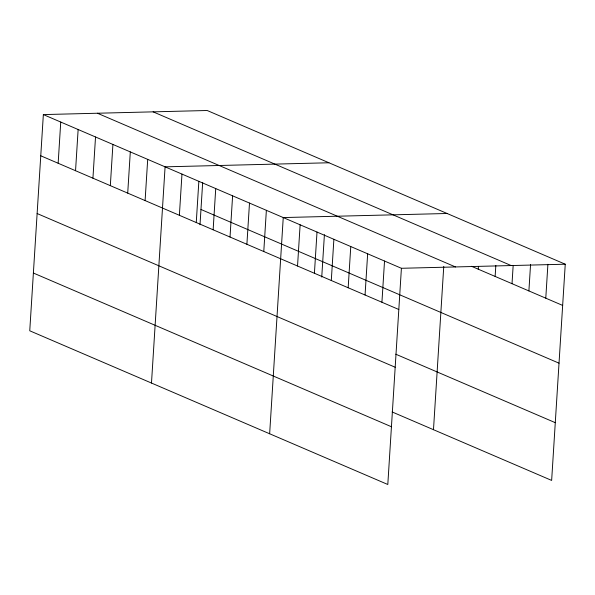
<?xml version="1.0" encoding="UTF-8"?>
<svg xmlns="http://www.w3.org/2000/svg" width="595" height="595" viewBox="0 0 595 595"><rect width="100%" height="100%" fill="white"/><g stroke="black" fill="none" stroke-linecap="round" stroke-linejoin="round"><path stroke-width="0.89" d="M43.353 114.582L29.75 330.79L387.806 484.494L401.409 268.286L43.353 114.582L207.194 110.506L565.25 264.21L551.647 480.418L392.135 411.948M58.154 163.253L60.742 122.042M75.543 170.72L78.138 129.509M92.932 178.188L95.527 136.976M110.328 185.647L112.916 144.444M127.717 193.115L130.305 151.911M145.106 200.582L147.701 159.371M151.487 383.046L165.09 166.838L328.938 162.77M179.378 215.293L181.973 174.082M196.261 222.537L198.849 181.334M200.009 224.791L202.672 182.397M213.136 229.789L215.732 188.578M230.02 237.033L232.608 195.822M246.895 244.277L249.491 203.066M263.778 251.529L266.367 210.318M269.647 433.77L283.25 217.562L447.09 213.493M297.537 266.017L300.125 224.806M314.413 273.261L317.009 232.057M321.746 277.054L324.409 234.653M331.296 280.513L333.884 239.302M348.172 287.757L350.767 246.546M365.055 295.001L367.651 253.79M381.93 302.245L384.526 261.041M433.487 429.702L443.758 266.426M478.261 269.193L478.432 266.441M495.137 276.437L495.828 265.452M512.02 283.681L513.173 265.37M528.895 290.933L530.569 264.373M545.779 298.177L547.906 264.292M401.409 268.286L565.25 264.21M153.131 111.853L511.179 265.556M471.508 266.292L562.654 305.421M97.424 113.236L455.473 266.939M200.969 209.462L559.025 363.173M40.758 155.786L398.814 309.497M395.764 354.196L555.284 422.673M37.128 213.538L395.177 367.241M33.387 273.038L391.436 426.741"/></g></svg>
